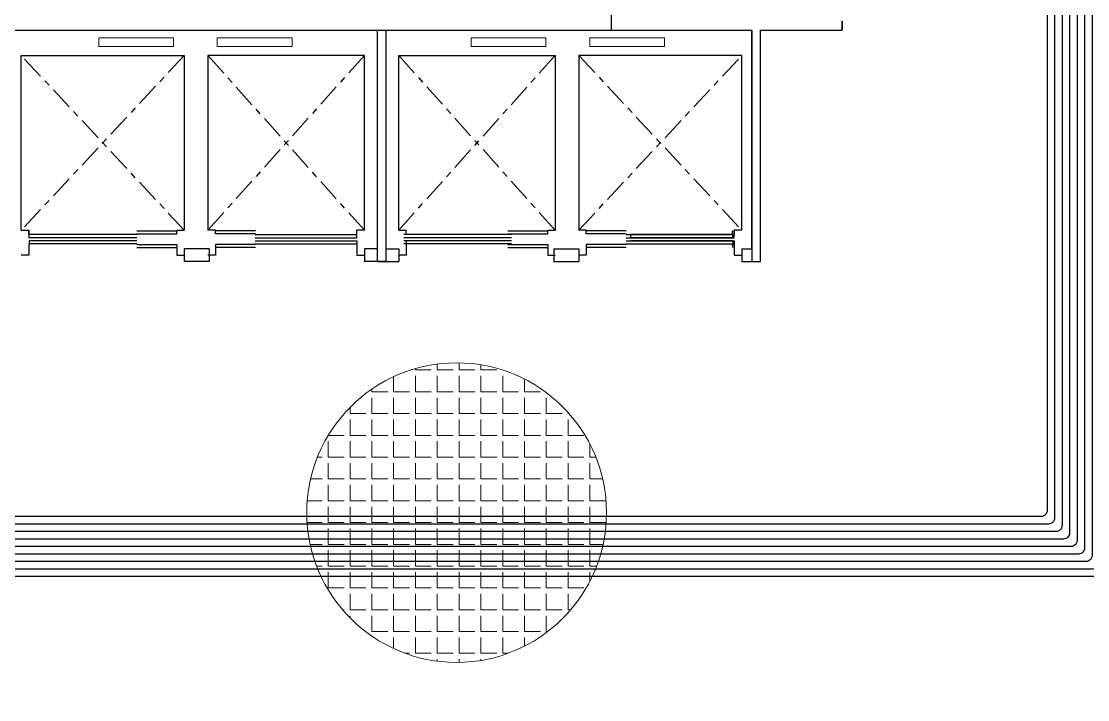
# Model space of a CAD drawing. Extents: x -59 to 582, y -1177 to 100.
# Drawn here: x 197.65 to 214.73, y -895.87 to -885 of the extents above; entities that cross this region are included whole.
import ezdxf

# ---------------------------------------------------------------- set-up
doc = ezdxf.new("R2010")
doc.units = 0
doc.header["$LTSCALE"] = 0.15
doc.linetypes.add('CENTERX2', pattern=[4, 2.5, -0.5, 0.5, -0.5])
doc.layers.get('0').update_dxf_attribs({"color": 252})
for name, color, linetype in [('0 sockets', 252, 'Continuous'), ('00', 252, 'Continuous'), ('d1', 252, 'Continuous'), ('grocol', 252, 'Continuous'), ('WINDOW', 252, 'Continuous')]:
    doc.layers.add(name, color=color, linetype=linetype)
for name, color, linetype, lineweight in [('anal', 252, 'Continuous', 20), ('elev', 252, 'Continuous', 9), ('wall', 252, 'Continuous', 30)]:
    doc.layers.add(name, color=color, linetype=linetype, lineweight=lineweight)
doc.styles.add('ROMAND', font='ROMAND.SHX')

# ---------------------------------------------------------------- blocks, each defined once
blk = doc.blocks.new('WQ')
h = blk.add_hatch(color=6)
h.dxf.hatch_style = 1
h.paths.add_polyline_path([(-126.091, 5), (-126.091, -169.521), (126.091, -169.521), (126.091, 5)])
h.paths.add_polyline_path([(121.091, 0), (121.091, -164.521), (-121.091, -164.521), (-121.091, 0)], flags=16)
at = {"layer": '0 sockets', "color": 3, "style": 'ROMAND'}
blk.add_attdef('ACCESS_CONTROL', (-48.663, 7.622), '', height=7.973, dxfattribs=at)
blk = doc.blocks.new('ARCH')
at = {"layer": 'elev'}
h = blk.add_hatch(dxfattribs=at)
h.set_pattern_fill('ANGLE', color=256, scale=0.05, style=0)
h.set_pattern_definition([(0, (0, 0), (0, 0.34925), [0.254, -0.09525]), (90, (0, 0), (-0.34925, 2e-17), [0.254, -0.09525])])
h.paths.add_polyline_path([(31.8, 340.8, 0.21525), (32.613, 339), (35.787, 339, 0.21525), (36.6, 340.8, 1)])
h.paths.add_polyline_path([(35.787, 339), (32.613, 339, 0.377964)])
at = {"layer": 'anal'}
blk.add_circle((34.2, 340.8), 2.4, dxfattribs=at)
at = {"layer": 'd1', "linetype": 'CENTERX2'}
for p, q in [((29.838, 348.125), (27.228, 345.326)), ((29.838, 345.326), (27.228, 348.125)), ((32.723, 345.326), (30.216, 348.125)), ((32.723, 348.125), (30.216, 345.326)), ((33.272, 348.125), (35.779, 345.326)), ((33.272, 345.326), (35.779, 348.125)), ((36.157, 345.326), (38.767, 348.125)), ((36.157, 348.125), (38.767, 345.326))]:
    blk.add_line(p, q, dxfattribs=at)
at = {"layer": 'd1', "ltscale": 0.5}
for p, q in [((27.352, 345.206), (27.352, 345.256)), ((29.08, 345.256), (27.352, 345.256)), ((29.08, 345.206), (27.352, 345.206)), ((27.352, 345.156), (27.352, 345.106)), ((29.08, 345.156), (27.352, 345.156)), ((29.078, 345.316), (29.718, 345.316)), ((29.078, 345.266), (29.718, 345.266)), ((29.718, 345.266), (29.718, 345.316)), ((30.336, 345.266), (30.336, 345.316)), ((30.976, 345.316), (30.336, 345.316)), ((30.976, 345.266), (30.336, 345.266)), ((30.974, 345.256), (32.603, 345.256)), ((30.974, 345.206), (32.603, 345.206)), ((30.974, 345.156), (32.603, 345.156)), ((32.603, 345.206), (32.603, 345.256)), ((32.603, 345.156), (32.603, 345.106)), ((35.08, 345.256), (33.352, 345.256)), ((35.08, 345.206), (33.352, 345.206)), ((35.08, 345.156), (33.352, 345.156)), ((33.392, 345.156), (33.392, 345.106)), ((35.019, 345.316), (35.659, 345.316)), ((35.019, 345.266), (35.659, 345.266)), ((35.659, 345.266), (35.659, 345.316)), ((36.917, 345.316), (36.277, 345.316)), ((36.277, 345.266), (36.277, 345.316)), ((36.917, 345.266), (36.277, 345.266)), ((36.915, 345.256), (38.643, 345.256)), ((36.915, 345.206), (38.643, 345.206)), ((36.915, 345.156), (38.643, 345.156)), ((36.992, 345.206), (36.992, 345.256)), ((38.621, 345.256), (36.992, 345.256)), ((38.621, 345.206), (36.992, 345.206)), ((38.621, 345.156), (36.992, 345.156)), ((38.619, 345.266), (38.619, 345.316)), ((38.621, 345.206), (38.621, 345.256)), ((38.621, 345.156), (38.621, 345.106)), ((38.643, 345.206), (38.643, 345.256)), ((38.643, 345.156), (38.643, 345.106)), ((29.08, 345.106), (27.352, 345.106)), ((29.021, 345.106), (27.392, 345.106)), ((29.078, 345.096), (29.718, 345.096)), ((29.078, 345.046), (29.718, 345.046)), ((29.718, 345.096), (29.718, 345.046)), ((30.336, 345.096), (30.336, 345.046)), ((30.976, 345.096), (30.336, 345.096)), ((30.976, 345.046), (30.336, 345.046)), ((30.974, 345.106), (32.603, 345.106)), ((35.08, 345.106), (33.352, 345.106)), ((35.021, 345.106), (33.392, 345.106)), ((35.019, 345.096), (35.659, 345.096)), ((35.019, 345.046), (35.659, 345.046)), ((35.659, 345.096), (35.659, 345.046)), ((36.917, 345.096), (36.277, 345.096)), ((36.277, 345.096), (36.277, 345.046)), ((36.917, 345.046), (36.277, 345.046)), ((36.915, 345.106), (38.643, 345.106)), ((38.619, 345.096), (38.619, 345.046))]:
    blk.add_line(p, q, dxfattribs=at)
at = {"layer": 'elev'}
for p, q in [((28.467, 348.272), (28.467, 348.408)), ((28.467, 348.408), (29.664, 348.408)), ((29.664, 348.408), (29.664, 348.272)), ((30.367, 348.408), (31.564, 348.408)), ((30.367, 348.272), (30.367, 348.408)), ((31.564, 348.408), (31.564, 348.272)), ((35.628, 348.408), (34.431, 348.408)), ((34.431, 348.408), (34.431, 348.272)), ((35.628, 348.272), (35.628, 348.408)), ((37.528, 348.408), (36.331, 348.408)), ((36.331, 348.408), (36.331, 348.272)), ((37.528, 348.272), (37.528, 348.408)), ((29.664, 348.272), (28.467, 348.272)), ((31.564, 348.272), (30.367, 348.272)), ((34.431, 348.272), (35.628, 348.272)), ((36.331, 348.272), (37.528, 348.272))]:
    blk.add_line(p, q, dxfattribs=at)
at = {"layer": 'grocol', "ltscale": 0.5}
for p, q in [((40.374, 348.532), (40.374, 348.673)), ((40.374, 348.673), (40.374, 348.532)), ((32.927, 348.525), (32.927, 344.826)), ((32.927, 348.525), (32.927, 344.826)), ((33.068, 348.525), (33.068, 344.826)), ((33.068, 348.525), (33.068, 344.826)), ((36.675, 348.532), (38.927, 348.532)), ((38.927, 345.026), (38.927, 348.532)), ((38.927, 348.525), (38.927, 344.826)), ((39.068, 344.826), (39.068, 348.532)), ((39.068, 348.532), (40.374, 348.532)), ((32.927, 344.826), (33.068, 344.826)), ((33.068, 344.826), (32.927, 344.826)), ((38.927, 344.826), (39.068, 344.826))]:
    blk.add_line(p, q, dxfattribs=at)
at = {"layer": 'wall'}
for p, q in [((36.675, 358.125), (36.675, 348.525)), ((36.527, 348.525), (27.073, 348.525)), ((36.675, 348.525), (27.075, 348.525)), ((27.228, 345.326), (27.228, 348.125)), ((27.228, 348.125), (29.838, 348.125)), ((29.838, 348.125), (29.838, 345.326)), ((32.723, 348.125), (30.216, 348.125)), ((30.216, 348.125), (30.216, 345.326)), ((32.723, 345.326), (32.723, 348.125)), ((33.272, 345.326), (33.272, 348.125)), ((33.272, 348.125), (35.779, 348.125)), ((35.779, 348.125), (35.779, 345.326)), ((36.157, 348.125), (36.157, 345.326)), ((38.767, 348.125), (36.157, 348.125)), ((38.767, 345.326), (38.767, 348.125)), ((27.228, 345.326), (27.348, 345.326)), ((27.348, 345.266), (27.348, 345.326)), ((27.348, 345.326), (27.348, 345.255)), ((29.718, 345.326), (29.838, 345.326)), ((30.336, 345.326), (30.216, 345.326)), ((32.723, 345.326), (32.603, 345.326)), ((32.603, 345.266), (32.603, 345.326)), ((33.272, 345.326), (33.392, 345.326)), ((33.392, 345.266), (33.392, 345.326)), ((35.659, 345.326), (35.779, 345.326)), ((36.277, 345.326), (36.157, 345.326)), ((38.767, 345.326), (38.647, 345.326)), ((38.647, 345.326), (38.647, 345.255)), ((38.647, 345.266), (38.647, 345.326)), ((27.348, 345.106), (27.348, 344.926)), ((29.718, 345.036), (29.718, 344.926)), ((29.838, 345.026), (29.838, 344.826)), ((30.238, 345.026), (29.838, 345.026)), ((30.238, 345.026), (30.238, 344.826)), ((30.336, 345.036), (30.336, 344.926)), ((32.603, 345.096), (32.603, 344.926)), ((32.723, 345.026), (32.723, 344.826)), ((32.927, 345.026), (32.723, 345.026)), ((33.068, 345.026), (33.272, 345.026)), ((33.272, 345.026), (33.272, 344.826)), ((33.392, 345.096), (33.392, 344.926)), ((35.659, 345.036), (35.659, 344.926)), ((35.757, 345.026), (36.157, 345.026)), ((35.757, 345.026), (35.757, 344.826)), ((36.157, 345.026), (36.157, 344.826)), ((36.277, 345.036), (36.277, 344.926)), ((38.647, 345.106), (38.647, 344.926)), ((38.767, 345.026), (38.927, 345.026)), ((38.767, 345.026), (38.767, 344.826)), ((27.348, 344.926), (27.228, 344.926)), ((29.718, 344.926), (29.838, 344.926)), ((30.238, 344.826), (29.838, 344.826)), ((30.336, 344.926), (30.216, 344.926)), ((32.603, 344.926), (32.723, 344.926)), ((32.927, 344.826), (32.723, 344.826)), ((33.068, 344.826), (33.272, 344.826)), ((33.392, 344.926), (33.272, 344.926)), ((35.659, 344.926), (35.779, 344.926)), ((35.757, 344.826), (36.157, 344.826)), ((36.277, 344.926), (36.157, 344.926)), ((38.647, 344.926), (38.767, 344.926))]:
    blk.add_line(p, q, dxfattribs=at)
at = {"layer": 'WINDOW', "linetype": 'CENTERX2'}
blk.add_line((38.767, 344.826), (38.927, 344.826), dxfattribs=at)

msp = doc.modelspace()

# ---------------------------------------------------------------- linework, layer by layer
at = {"layer": '0 sockets', "color": 1}
for points in [[(229.097, -880.299), (229.097, -875.358, 0.414214), (228.997, -875.258), (214.419, -875.258, 0.414214), (214.319, -875.358), (214.319, -893.077, -0.414214), (214.219, -893.177), (186.977, -893.177, -0.414214), (186.877, -893.077), (186.877, -864.907, -0.414214), (186.977, -864.807), (231.825, -864.807, 0.414214), (231.925, -864.707), (231.925, -859.001, -0.414214), (232.025, -858.901), (237.357, -858.901)], [(229.217, -880.299), (229.217, -875.238, 0.414214), (229.117, -875.138), (214.299, -875.138, 0.414214), (214.199, -875.238), (214.199, -892.957, -0.414214), (214.099, -893.057), (187.097, -893.057, -0.414214), (186.997, -892.957), (186.997, -865.027, -0.414214), (187.097, -864.927), (232.91, -864.927, 0.414214), (233.01, -864.827), (233.01, -859.425, -0.414214), (233.11, -859.325), (243.788, -859.325, 0.414214), (243.888, -859.225), (243.888, -858.901)], [(228.857, -880.299), (228.857, -875.598, 0.414214), (228.757, -875.498), (214.659, -875.498, 0.414214), (214.559, -875.598), (214.559, -893.317, -0.414214), (214.459, -893.417), (186.737, -893.417, -0.414214), (186.637, -893.317), (186.637, -864.667, -0.414214), (186.737, -864.567), (192.981, -864.567, 0.414214), (193.081, -864.467), (193.081, -863.351)], [(228.977, -880.299), (228.977, -875.478, 0.414214), (228.877, -875.378), (214.539, -875.378, 0.414214), (214.439, -875.478), (214.439, -893.197, -0.414214), (214.339, -893.297), (186.857, -893.297, -0.414214), (186.757, -893.197), (186.757, -864.787, -0.414214), (186.857, -864.687), (201.526, -864.687, 0.414214), (201.626, -864.587), (201.626, -863.351)], [(228.737, -880.299), (228.737, -875.718, 0.414214), (228.637, -875.618), (214.779, -875.618, 0.414214), (214.679, -875.718), (214.679, -893.437, -0.414214), (214.579, -893.537), (186.617, -893.537, -0.414214), (186.517, -893.437), (186.517, -868.668, 0.414214), (186.417, -868.568), (183.594, -868.568)], [(228.617, -880.299), (228.617, -875.838, 0.414214), (228.517, -875.738), (214.899, -875.738, 0.414214), (214.799, -875.838), (214.799, -893.557, -0.414214), (214.699, -893.657), (186.497, -893.657, -0.414214), (186.397, -893.557), (186.397, -872.882, 0.414214), (186.297, -872.782), (183.594, -872.782)], [(229.337, -880.299), (229.337, -875.118, 0.414214), (229.237, -875.018), (214.179, -875.018, 0.414214), (214.079, -875.118), (214.079, -892.837, -0.414214), (213.979, -892.937), (187.217, -892.937, -0.414214), (187.117, -892.837), (187.117, -879.576, -0.414214), (187.217, -879.476), (197.279, -879.476)], [(228.497, -880.299), (228.497, -875.958, 0.414214), (228.397, -875.858), (215.019, -875.858, 0.414214), (214.919, -875.958), (214.919, -893.677, -0.414214), (214.819, -893.777), (186.377, -893.777, -0.414214), (186.277, -893.677), (186.277, -876.12, 0.414214), (186.177, -876.02), (185.398, -876.02)], [(228.377, -880.299), (228.377, -876.078, 0.414214), (228.277, -875.978), (215.139, -875.978, 0.414214), (215.039, -876.078), (215.039, -893.797, -0.414214), (214.939, -893.897), (186.257, -893.897, -0.414214), (186.157, -893.797), (186.157, -884.774, 0.414214), (186.057, -884.674), (185.394, -884.674)]]:
    msp.add_lwpolyline(points, format="xyb", dxfattribs=at)

# ---------------------------------------------------------------- block references
at = {"layer": '0 sockets', "color": 3}
msp.add_blockref('WQ', (244.611, -795.277), dxfattribs=at)
at = {"layer": '00', "color": 3}
msp.add_blockref('ARCH', (170.422, -1233.673), dxfattribs=at)

doc.saveas('drawing.dxf')
